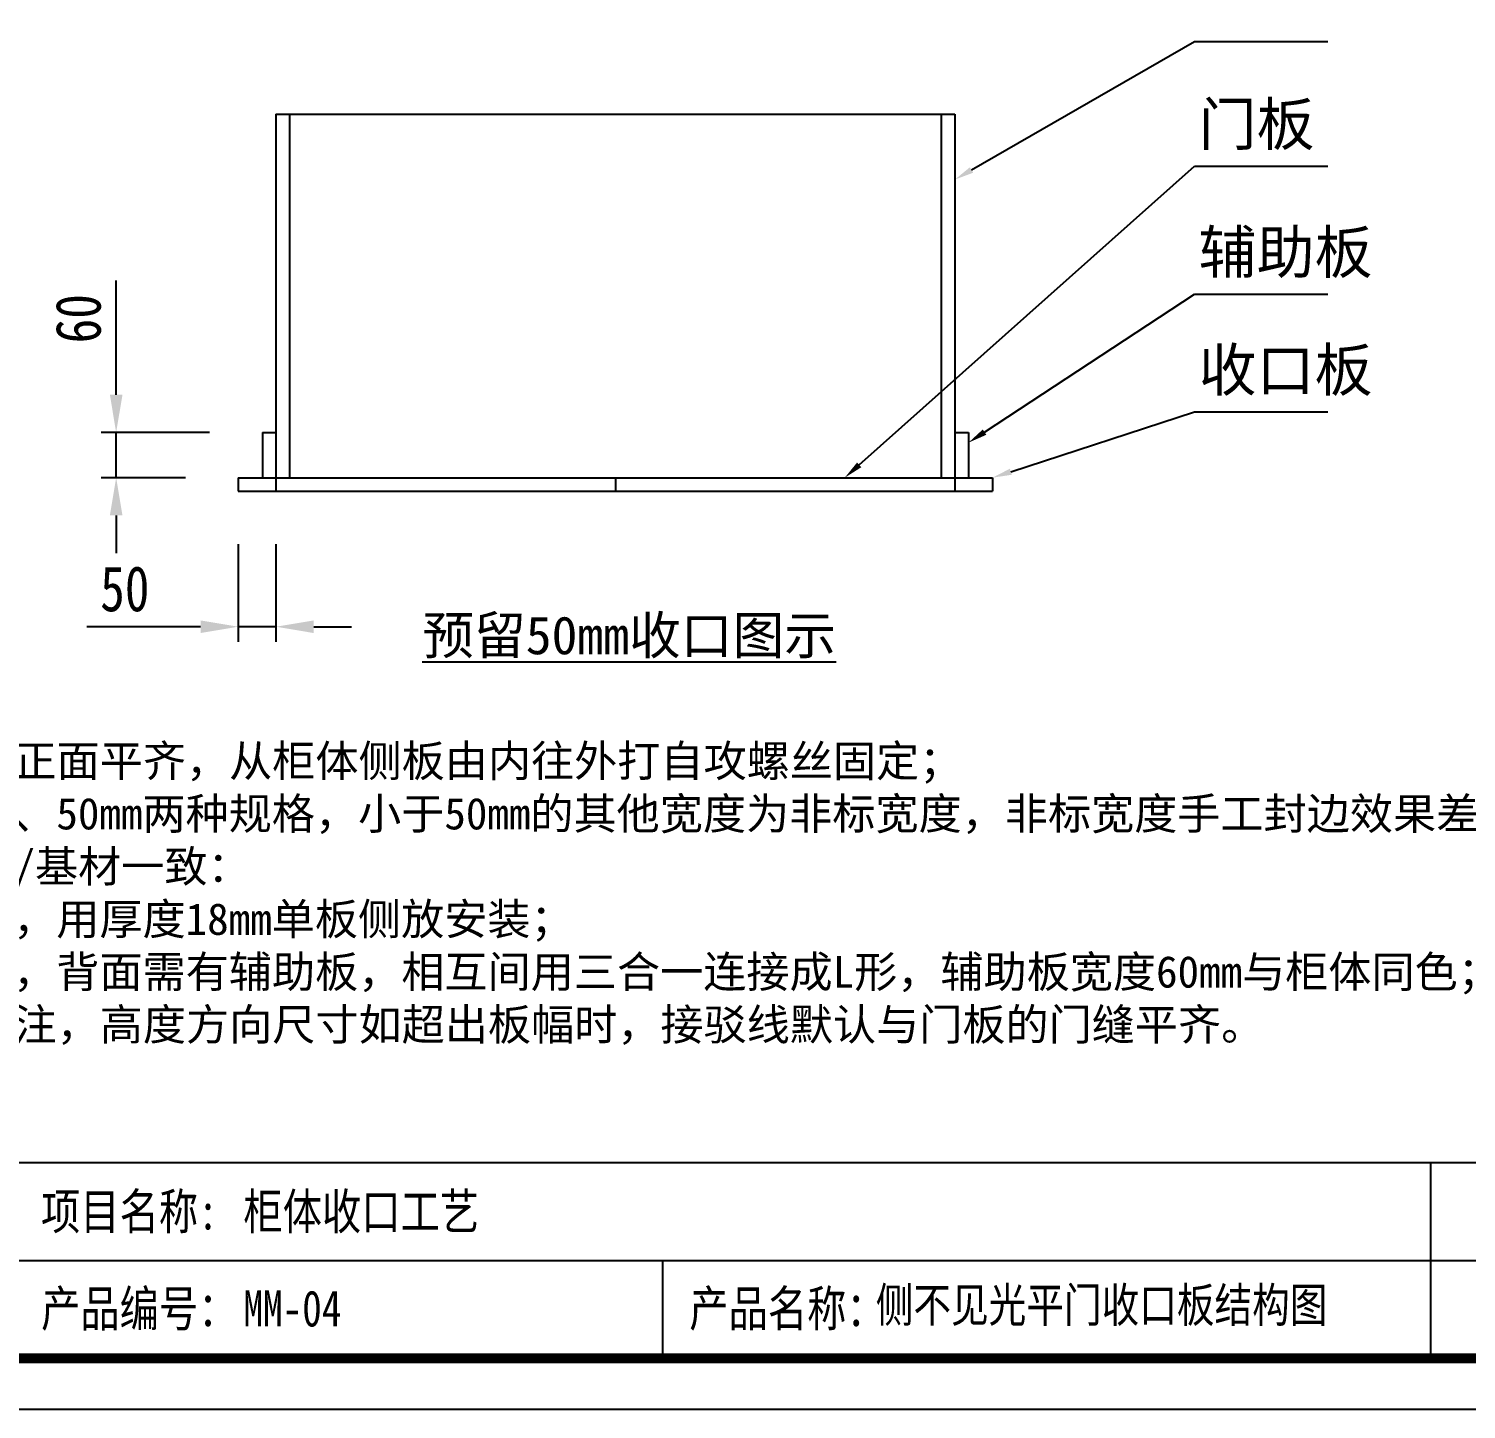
# Model space of a CAD drawing. Header units: millimetres. Extents: x 0 to 1097966, y -63096 to 223085.
# Drawn here: x 338083.2 to 338273.8, y -62268.3 to -62085.3 of the extents above; entities that cross this region are included whole.
import ezdxf
from ezdxf import colors
from ezdxf.entities.mleader import LeaderData, LeaderLine
from ezdxf.math import Vec2, Vec3

# ---------------------------------------------------------------- set-up
doc = ezdxf.new("R2010")
doc.units = ezdxf.units.MM
doc.layers.add('DZ-文字说明', color=1, linetype='Continuous')
doc.styles.add('DZ-宋体2.5', font='', dxfattribs={"width": 0.8, "height": 2.5})
doc.styles.get("Standard").update_dxf_attribs({"font": 'arial.ttf'})
doc.styles.add('TEXT', font='', dxfattribs={"width": 0.8})
doc.styles.add('宋体', font='')
doc.styles.get('DZ-宋体2.5').set_extended_font_data('SimSun')
doc.styles.get('TEXT').set_extended_font_data('SimSun')
doc.styles.get('宋体').set_extended_font_data('SimSun')
doc.dimstyles.new('副本 (2) (2) ISO-25', dxfattribs={"dimtxt": 18, "dimasz": 13, "dimexe": 6, "dimexo": 12, "dimgap": 6, "dimtad": 1, "dimtxsty": 'TEXT', "dimcen": 2.5, "dimclrd": 5, "dimclre": 5, "dimclrt": 5, "dimadec": 0, "dimazin": 0, "dimtfac": 1, "dimtmove": 0, "dimatfit": 3, "dimldrblk": 'BOXFILLED', "dimfxl": 1.25, "dimarcsym": 0})

# ---------------------------------------------------------------- blocks, each defined once
blk = doc.blocks.new('*D989')
at = {"color": 5, "lineweight": -2, "transparency": 16777216}
for p, q in [((338110.96, -62153.65), (338110.96, -62166.6)), ((338115.96, -62153.65), (338115.96, -62166.6)), ((338105.96, -62164.6), (338090.88, -62164.6)), ((338115.96, -62164.6), (338110.96, -62164.6)), ((338120.96, -62164.6), (338125.96, -62164.6))]:
    blk.add_line(p, q, dxfattribs=at)
at = {"color": 5, "lineweight": 13, "transparency": 16777216}
for points in [[(338105.96, -62163.77), (338105.96, -62165.44), (338110.96, -62164.6)], [(338120.96, -62163.77), (338120.96, -62165.44), (338115.96, -62164.6)]]:
    blk.add_solid(points, dxfattribs=at)
at = {"layer": 'Defpoints', "color": 0, "lineweight": 13, "transparency": 16777216}
for p in [(338110.96, -62146.65), (338115.96, -62146.65), (338110.96, -62164.6)]:
    blk.add_point(p, dxfattribs=at)
at = {"color": 5, "lineweight": 13, "transparency": 16777216, "insert": (338095.92, -62159.6), "char_height": 6, "attachment_point": 5, "style": 'TEXT', "bg_fill": 3, "box_fill_scale": 1.1, "bg_fill_color": 256, "bg_fill_true_color": 13158600, "bg_fill_transparency": 0}
blk.add_mtext('50', dxfattribs=at)
blk = doc.blocks.new('_BoxFilled')
at = {"color": 0, "linetype": 'ByBlock', "lineweight": -2}
blk.add_line((-0.5, 0), (-1, 0), dxfattribs=at)
at = {"color": 0, "linetype": 'ByBlock'}
blk.add_solid([(-0.5, 0.5), (0.5, 0.5), (-0.5, -0.5), (0.5, -0.5)], dxfattribs=at)
blk = doc.blocks.new('*D990')
at = {"color": 5, "lineweight": -2, "transparency": 16777216}
for p, q in [((338094.77, -62133.85), (338094.77, -62118.69)), ((338107.16, -62138.85), (338092.77, -62138.85)), ((338094.77, -62144.85), (338094.77, -62138.85)), ((338103.96, -62144.85), (338092.77, -62144.85)), ((338094.77, -62149.85), (338094.77, -62154.85))]:
    blk.add_line(p, q, dxfattribs=at)
at = {"color": 5, "lineweight": 13, "transparency": 16777216}
for points in [[(338093.94, -62133.85), (338095.61, -62133.85), (338094.77, -62138.85)], [(338093.94, -62149.85), (338095.61, -62149.85), (338094.77, -62144.85)]]:
    blk.add_solid(points, dxfattribs=at)
at = {"layer": 'Defpoints', "color": 0, "lineweight": 13, "transparency": 16777216}
for p in [(338094.77, -62138.85), (338114.16, -62138.85), (338110.96, -62144.85)]:
    blk.add_point(p, dxfattribs=at)
at = {"color": 5, "lineweight": 13, "transparency": 16777216, "insert": (338089.77, -62123.77), "char_height": 6, "attachment_point": 5, "rotation": 90, "style": 'TEXT', "bg_fill": 3, "box_fill_scale": 1.1, "bg_fill_color": 256, "bg_fill_true_color": 13158600, "bg_fill_transparency": 0}
blk.add_mtext('60', dxfattribs=at)

msp = doc.modelspace()

# ---------------------------------------------------------------- linework, layer by layer
for p, q in [((338115.961, -62096.646), (338205.961, -62096.646)), ((338115.961, -62096.646), (338115.961, -62146.646)), ((338117.761, -62096.646), (338117.761, -62144.846)), ((338204.161, -62096.646), (338204.161, -62144.846)), ((338205.961, -62096.646), (338205.961, -62146.646)), ((338114.161, -62138.846), (338114.161, -62144.846)), ((338114.161, -62138.846), (338115.961, -62138.846)), ((338205.961, -62138.846), (338207.761, -62138.846)), ((338207.761, -62138.846), (338207.761, -62144.846)), ((338110.961, -62144.846), (338110.961, -62146.646)), ((338110.961, -62144.846), (338210.961, -62144.846)), ((338160.961, -62144.846), (338160.961, -62146.646)), ((338210.961, -62144.846), (338210.961, -62146.646)), ((338110.961, -62146.646), (338210.961, -62146.646))]:
    msp.add_line(p, q)
msp.add_lwpolyline([(337985.218, -62268.342), (338552.218, -62268.342), (338552.218, -61867.392), (337985.218, -61867.392)], close=True)
at = {"const_width": 1.35}
msp.add_lwpolyline([(337991.968, -62261.592), (338545.468, -62261.592), (338545.468, -61874.142), (337991.968, -61874.142)], close=True, dxfattribs=at)
at = {"layer": 'DZ-文字说明', "color": 7}
for p, q in [((338269.083, -62261.592), (338269.083, -62235.614)), ((338081.299, -62248.603), (338545.468, -62248.603)), ((338167.217, -62248.603), (338167.217, -62261.592))]:
    msp.add_line(p, q, dxfattribs=at)
msp.add_lwpolyline([(337991.968, -62235.614), (338545.468, -62235.614), (338545.468, -62261.592), (337991.968, -62261.592)], close=True, dxfattribs=at)

# ---------------------------------------------------------------- texts
at = {"style": 'DZ-宋体2.5', "width": 0.8}
for s, p in [('项目名称:', (338084.813, -62244.509)), ('产品编号：', (338084.813, -62257.384)), ('产品名称：', (338170.757, -62257.375))]:
    msp.add_text(s, height=4.7732, dxfattribs=at).set_placement(p)
at = {"color": 252, "true_color": 0x939598, "char_height": 5.6345, "width": 42.1232, "attachment_point": 4, "style": '宋体'}
for s, insert in [('门板', (338238.286, -62098.283)), ('辅助板', (338238.286, -62115.244)), ('收口板', (338238.286, -62130.866))]:
    msp.add_mtext(s, dxfattribs=dict(at, insert=insert))
at = {"color": 4, "insert": (338135.356, -62166.012), "char_height": 5.03079, "width": 58.50205, "attachment_point": 4, "style": '宋体'}
msp.add_mtext('{\\L\\C256;预留50mm收口图示}', dxfattribs=at)
at = {"insert": (338003.968, -62193.179), "char_height": 4.19232, "width": 369.85571, "attachment_point": 4, "style": '宋体'}
msp.add_mtext('\\P工艺标准：{\\H1.41352x; }\\P1、平门收口板外见光面与门板正面平齐，从柜体侧板由内往外打自攻螺丝固定；\\P2、收口位预留标准宽度为20mm、50mm两种规格，小于50mm的其他宽度为非标宽度，非标宽度手工封边效果差，不接受封边客诉；；\\P3、平门收口板花色与门板花色/基材一致：\\P   预留收口宽度20mm的收口板，用厚度18mm单板侧放安装；\\P   预留收口宽度50mm的收到板，背面需有辅助板，相互间用三合一连接成L形，辅助板宽度60mm与柜体同色；{\\H1.45383x; }\\P4、其他非标宽度需在图纸上标注，高度方向尺寸如超出板幅时，接驳线默认与门板的门缝平齐。', dxfattribs=at)
at = {"color": 2, "style": 'DZ-宋体2.5', "width": 0.8}
for tag, p, height in [('柜体收口工艺', (338111.646, -62244.509), 4.773), ('侧不见光平门收口板结构图', (338195.483, -62256.792), 4.573), ('MM-04', (338111.646, -62257.366), 4.773)]:
    msp.add_attdef(tag, p, '', height=height, dxfattribs=at)

# ---------------------------------------------------------------- leaders
at = {"color": 251, "true_color": 0x636466}
ml = msp.add_multileader_mtext('Standard', dxfattribs=at)
ml.set_content('', color=(99, 100, 102))
ml.set_leader_properties()
ml.build(insert=Vec2(0, 0))
ml.multileader.update_dxf_attribs({"arrow_head_size": 2.56})
ctx = ml.context
ctx.base_point, ctx.char_height, ctx.arrow_head_size, ctx.landing_gap_size, ctx.plane_origin = Vec3(338255.437, -62087.038), 2.56, 2.56, 1.28, Vec3(338207.129, -62102.403)
notes = []
notes.append((ctx, [(0, (1, 1, 0), (338237.76, -62087.038), (1, 0), 17.677, [(0, [(338205.961, -62105.331)], 0, [])])]))
ctx.mtext.insert, ctx.mtext.flow_direction = Vec3(338256.717, -62085.758), 5
ml = msp.add_multileader_mtext('Standard', dxfattribs=at)
ml.set_content('', color=(99, 100, 102))
ml.set_leader_properties()
ml.build(insert=Vec2(0, 0))
ml.multileader.update_dxf_attribs({"arrow_head_size": 2.56})
ctx = ml.context
ctx.base_point, ctx.char_height, ctx.arrow_head_size, ctx.landing_gap_size, ctx.plane_origin = Vec3(338255.437, -62103.553), 2.56, 2.56, 1.28, Vec3(338207.129, -62118.917)
notes.append((ctx, [(0, (1, 1, 0), (338237.76, -62103.553), (1, 0), 17.677, [(0, [(338191.374, -62144.846)], 0, [])])]))
ctx.mtext.insert, ctx.mtext.flow_direction = Vec3(338256.717, -62102.273), 5
ml = msp.add_multileader_mtext('Standard', dxfattribs=at)
ml.set_content('', color=(99, 100, 102))
ml.set_leader_properties()
ml.build(insert=Vec2(0, 0))
ml.multileader.update_dxf_attribs({"arrow_head_size": 2.56})
ctx = ml.context
ctx.base_point, ctx.char_height, ctx.arrow_head_size, ctx.landing_gap_size, ctx.plane_origin = Vec3(338255.437, -62120.514), 2.56, 2.56, 1.28, Vec3(338207.129, -62135.878)
notes.append((ctx, [(0, (1, 1, 0), (338237.76, -62120.514), (1, 0), 17.677, [(0, [(338207.761, -62140.212)], 0, [])])]))
ctx.mtext.insert, ctx.mtext.flow_direction = Vec3(338256.717, -62119.234), 5
ml = msp.add_multileader_mtext('Standard', dxfattribs=at)
ml.set_content('', color=(99, 100, 102))
ml.set_leader_properties()
ml.build(insert=Vec2(0, 0))
ml.multileader.update_dxf_attribs({"arrow_head_size": 2.56})
ctx = ml.context
ctx.base_point, ctx.char_height, ctx.arrow_head_size, ctx.landing_gap_size, ctx.plane_origin = Vec3(338255.437, -62136.136), 2.56, 2.56, 1.28, Vec3(338207.129, -62151.5)
notes.append((ctx, [(0, (1, 1, 0), (338237.76, -62136.136), (1, 0), 17.677, [(0, [(338210.961, -62144.846)], 0, [])])]))
ctx.mtext.insert, ctx.mtext.flow_direction = Vec3(338256.717, -62134.856), 5
for ctx, leaders in notes:
    for number, flags, end, landing, length, lines in leaders:
        leader = LeaderData()
        leader.index, (leader.has_last_leader_line, leader.has_dogleg_vector, leader.attachment_direction) = number, flags
        leader.last_leader_point, leader.dogleg_vector, leader.dogleg_length = Vec3(end), Vec3(landing), length
        for number, points, colour, breaks in lines:
            line = LeaderLine()
            line.index, line.vertices, line.color, line.breaks = number, Vec3.list(points), colors.encode_raw_color(colour), breaks
            leader.lines.append(line)
        ctx.leaders.append(leader)

# ---------------------------------------------------------------- next in the draw order: dimensions: what is measured, and where the dimension line sits
at = {"color": 251, "lineweight": 13, "true_color": 0x636466}
dim = msp.add_linear_dim(base=(338110.961, -62164.605), p1=(338115.961, -62146.646), p2=(338110.961, -62146.646), text='50', dimstyle='副本 (2) (2) ISO-25', override={"dimtxt": 6, "dimasz": 5, "dimexe": 2, "dimexo": 7, "dimgap": 2, "dimfxl": 90, "dimfxlon": 1, "dimtfill": 1, "dimarcsym": 1}, dxfattribs=at)
dim.commit()
dim.dimension.update_dxf_attribs({"geometry": '*D989', "text_midpoint": (338095.921, -62159.605)})

# ---------------------------------------------------------------- next in the draw order: dimensions: what is measured, and where the dimension line sits
dim = msp.add_linear_dim(base=(338094.774, -62138.846), p1=(338110.961, -62144.846), p2=(338114.161, -62138.846), angle=90, text='<>0', dimstyle='副本 (2) (2) ISO-25', override={"dimtxt": 6, "dimasz": 5, "dimexe": 2, "dimexo": 7, "dimgap": 2, "dimfxl": 90, "dimfxlon": 1, "dimtfill": 1, "dimarcsym": 1}, dxfattribs=at)
dim.commit()
dim.dimension.update_dxf_attribs({"geometry": '*D990', "text_midpoint": (338089.774, -62123.766)})

doc.saveas('drawing.dxf')
